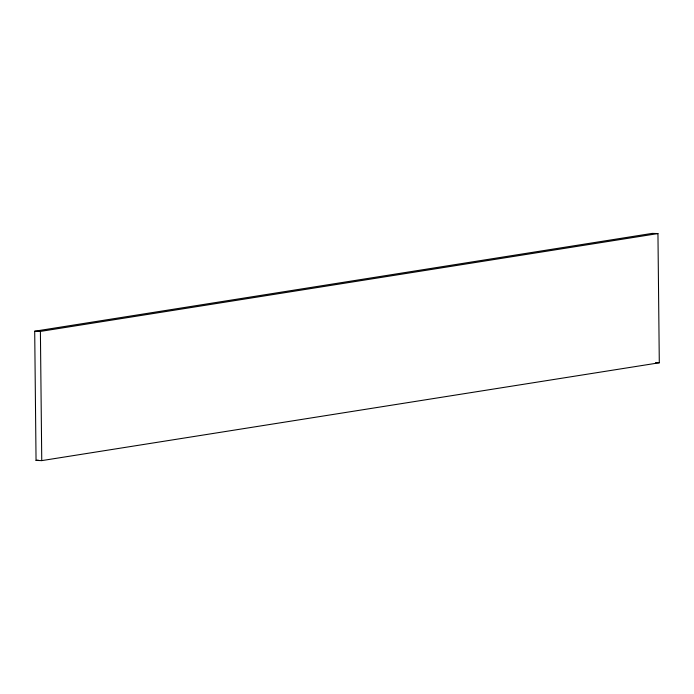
<?xml version="1.0" encoding="UTF-8"?>
<svg xmlns="http://www.w3.org/2000/svg" width="694" height="694" viewBox="0 0 694 694"><rect width="100%" height="100%" fill="white"/><g stroke="black" fill="none" stroke-linecap="round" stroke-linejoin="round"><path stroke-width="1.04" d="M34.7 331.22L652.247 233.384L657.947 233.574L659.3 362.78L41.753 460.616L36.053 460.426L34.7 331.22L40.399 331.411L657.947 233.574M36.053 460.426L38.196 460.087M655.5 362.65L659.3 362.78M40.399 331.411L41.753 460.616"/></g></svg>
